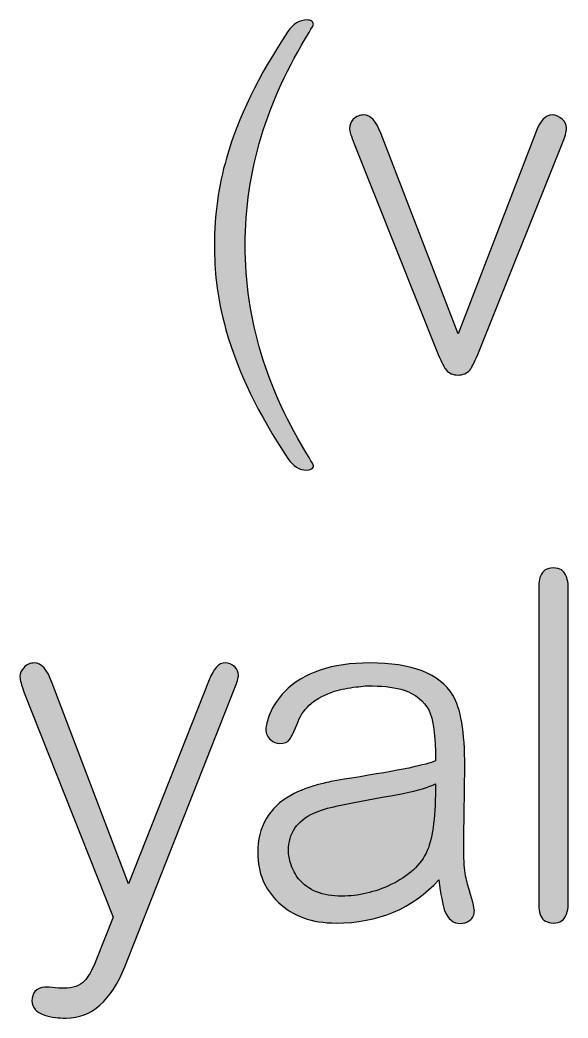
# Model space of a CAD drawing. Header units: centimetres. Extents: x -18.6 to 18.8, y -13 to 11.8.
# Drawn here: x -12.651 to -12.255, y -11.797 to -11.075 of the extents above; entities that cross this region are included whole.
import ezdxf

# ---------------------------------------------------------------- set-up
doc = ezdxf.new("R2010")
doc.units = ezdxf.units.CM
doc.header["$MEASUREMENT"] = 0
doc.layers.add('Layer 1', color=7, linetype='Continuous')

msp = doc.modelspace()

# ---------------------------------------------------------------- hatches: boundary and pattern name
at = {"layer": 'Layer 1', "true_color": 0x373435}
h = msp.add_hatch(color=250, dxfattribs=at)
edge = h.paths.add_edge_path()
edge.add_spline(control_points=[(-12.51052, -11.23747), (-12.51052, -11.21571), (-12.50763, -11.19475), (-12.50184, -11.17461), (-12.49349, -11.14544), (-12.47867, -11.11488), (-12.45735, -11.08293), (-12.45364, -11.07736), (-12.44901, -11.07459), (-12.44346, -11.07459), (-12.44229, -11.07459), (-12.44124, -11.07482), (-12.44032, -11.07528), (-12.4394, -11.07598), (-12.43893, -11.07678), (-12.43893, -11.07772), (-12.43893, -11.07818), (-12.43997, -11.08015), (-12.44206, -11.08362), (-12.47288, -11.13317), (-12.48828, -11.18445), (-12.48828, -11.23747), (-12.48828, -11.29095), (-12.47288, -11.34224), (-12.44206, -11.39132), (-12.43997, -11.39479), (-12.43893, -11.39676), (-12.43893, -11.39723), (-12.43893, -11.39723), (-12.43893, -11.39792), (-12.43893, -11.39792), (-12.43893, -11.39792), (-12.43963, -11.39897), (-12.43963, -11.39897), (-12.44032, -11.39989), (-12.44171, -11.40036), (-12.4438, -11.40036), (-12.44912, -11.40036), (-12.45364, -11.39758), (-12.45735, -11.39202), (-12.4789, -11.35984), (-12.49384, -11.32881), (-12.50219, -11.29895), (-12.50543, -11.28737), (-12.50774, -11.2759), (-12.50913, -11.26456), (-12.51006, -11.256), (-12.51052, -11.24696), (-12.51052, -11.23747)], knot_values=[0, 0, 0, 0, 0.0625, 0.0625, 0.0625, 0.125, 0.125, 0.125, 0.1875, 0.1875, 0.1875, 0.25, 0.25, 0.25, 0.3125, 0.3125, 0.3125, 0.375, 0.375, 0.375, 0.4375, 0.4375, 0.4375, 0.5, 0.5, 0.5, 0.5625, 0.5625, 0.5625, 0.625, 0.625, 0.625, 0.6875, 0.6875, 0.6875, 0.75, 0.75, 0.75, 0.8125, 0.8125, 0.8125, 0.875, 0.875, 0.875, 0.9375, 0.9375, 0.9375, 1, 1, 1, 1], degree=3, periodic=1)
h = msp.add_hatch(color=250, dxfattribs=at)
edge = h.paths.add_edge_path()
edge.add_spline(control_points=[(-12.27837, -11.15656), (-12.27512, -11.14775), (-12.27107, -11.14335), (-12.2662, -11.14335), (-12.26342, -11.14335), (-12.26099, -11.1444), (-12.25891, -11.14648), (-12.25682, -11.14833), (-12.25578, -11.15041), (-12.25578, -11.15273), (-12.25578, -11.15551), (-12.25682, -11.15933), (-12.25891, -11.16419), (-12.25891, -11.16419), (-12.32007, -11.31666), (-12.32007, -11.31666), (-12.32262, -11.32268), (-12.32448, -11.32638), (-12.32563, -11.32777), (-12.32773, -11.33032), (-12.33062, -11.33158), (-12.33432, -11.33158), (-12.33802, -11.33158), (-12.34092, -11.33032), (-12.34301, -11.32777), (-12.34417, -11.32638), (-12.34603, -11.32268), (-12.34858, -11.31666), (-12.34858, -11.31666), (-12.40939, -11.16419), (-12.40939, -11.16419), (-12.4117, -11.15864), (-12.41286, -11.15493), (-12.41286, -11.15308), (-12.41286, -11.15077), (-12.41194, -11.14856), (-12.41009, -11.14648), (-12.40799, -11.1444), (-12.40546, -11.14335), (-12.40244, -11.14335), (-12.39758, -11.14335), (-12.39352, -11.14775), (-12.39027, -11.15656), (-12.39027, -11.15656), (-12.33432, -11.30172), (-12.33432, -11.30172), (-12.33432, -11.30172), (-12.27837, -11.15656), (-12.27837, -11.15656)], knot_values=[0, 0, 0, 0, 0.0625, 0.0625, 0.0625, 0.125, 0.125, 0.125, 0.1875, 0.1875, 0.1875, 0.25, 0.25, 0.25, 0.3125, 0.3125, 0.3125, 0.375, 0.375, 0.375, 0.4375, 0.4375, 0.4375, 0.5, 0.5, 0.5, 0.5625, 0.5625, 0.5625, 0.625, 0.625, 0.625, 0.6875, 0.6875, 0.6875, 0.75, 0.75, 0.75, 0.8125, 0.8125, 0.8125, 0.875, 0.875, 0.875, 0.9375, 0.9375, 0.9375, 1, 1, 1, 1], degree=3, periodic=1)
h = msp.add_hatch(color=250, dxfattribs=at)
edge = h.paths.add_edge_path()
edge.add_spline(control_points=[(-12.25472, -11.71674), (-12.25495, -11.71906), (-12.25542, -11.7209), (-12.25611, -11.7223), (-12.2575, -11.72624), (-12.26051, -11.7282), (-12.26514, -11.7282), (-12.27001, -11.7282), (-12.27314, -11.72635), (-12.27453, -11.72264), (-12.27522, -11.72103), (-12.27569, -11.71917), (-12.27591, -11.71709), (-12.27591, -11.71709), (-12.27591, -11.48266), (-12.27591, -11.48266), (-12.27569, -11.48034), (-12.27522, -11.47849), (-12.27453, -11.4771), (-12.27314, -11.47317), (-12.27012, -11.4712), (-12.26548, -11.4712), (-12.26063, -11.4712), (-12.2575, -11.47317), (-12.25611, -11.4771), (-12.25542, -11.47849), (-12.25495, -11.48034), (-12.25472, -11.48266), (-12.25472, -11.48266), (-12.25472, -11.71674), (-12.25472, -11.71674)], knot_values=[0, 0, 0, 0, 0.1, 0.1, 0.1, 0.2, 0.2, 0.2, 0.3, 0.3, 0.3, 0.4, 0.4, 0.4, 0.5, 0.5, 0.5, 0.6, 0.6, 0.6, 0.7, 0.7, 0.7, 0.8, 0.8, 0.8, 0.9, 0.9, 0.9, 1, 1, 1, 1], degree=3, periodic=1)
h = msp.add_hatch(color=250, dxfattribs=at)
edge = h.paths.add_edge_path()
edge.add_spline(control_points=[(-12.51431, -11.55212), (-12.51107, -11.54402), (-12.50725, -11.53996), (-12.50286, -11.53996), (-12.5003, -11.53996), (-12.49798, -11.54089), (-12.4959, -11.54275), (-12.49405, -11.5446), (-12.49312, -11.54657), (-12.49312, -11.54865), (-12.49312, -11.5505), (-12.49416, -11.55397), (-12.49625, -11.55907), (-12.49625, -11.55907), (-12.57549, -11.7598), (-12.57549, -11.7598), (-12.58522, -11.78458), (-12.59935, -11.79697), (-12.61788, -11.79697), (-12.62067, -11.79697), (-12.62322, -11.79685), (-12.62553, -11.79661), (-12.62854, -11.79616), (-12.6312, -11.79558), (-12.63353, -11.79488), (-12.63955, -11.7928), (-12.64257, -11.78932), (-12.64257, -11.78446), (-12.64257, -11.78192), (-12.64186, -11.77971), (-12.64047, -11.77787), (-12.63863, -11.77578), (-12.6362, -11.77474), (-12.63318, -11.77474), (-12.63318, -11.77474), (-12.63004, -11.77474), (-12.63004, -11.77474), (-12.63004, -11.77474), (-12.62588, -11.77508), (-12.62588, -11.77508), (-12.62217, -11.77532), (-12.61998, -11.77543), (-12.61928, -11.77543), (-12.61302, -11.77543), (-12.60816, -11.77369), (-12.60469, -11.77022), (-12.60189, -11.76745), (-12.59912, -11.76258), (-12.59634, -11.75564), (-12.59634, -11.75564), (-12.58383, -11.72403), (-12.58383, -11.72403), (-12.58383, -11.72403), (-12.64813, -11.56149), (-12.64813, -11.56149), (-12.65021, -11.55594), (-12.65125, -11.55212), (-12.65125, -11.55004), (-12.65125, -11.54749), (-12.65032, -11.54529), (-12.64848, -11.54344), (-12.64638, -11.54112), (-12.64383, -11.53996), (-12.64083, -11.53996), (-12.63573, -11.53996), (-12.63144, -11.54483), (-12.62796, -11.55455), (-12.62796, -11.55455), (-12.57271, -11.69972), (-12.57271, -11.69972), (-12.57271, -11.69972), (-12.51431, -11.55212), (-12.51431, -11.55212)], knot_values=[0, 0, 0, 0, 0.041667, 0.041667, 0.041667, 0.083333, 0.083333, 0.083333, 0.125, 0.125, 0.125, 0.166667, 0.166667, 0.166667, 0.208333, 0.208333, 0.208333, 0.25, 0.25, 0.25, 0.291667, 0.291667, 0.291667, 0.333333, 0.333333, 0.333333, 0.375, 0.375, 0.375, 0.416667, 0.416667, 0.416667, 0.458333, 0.458333, 0.458333, 0.5, 0.5, 0.5, 0.541667, 0.541667, 0.541667, 0.583333, 0.583333, 0.583333, 0.625, 0.625, 0.625, 0.666667, 0.666667, 0.666667, 0.708333, 0.708333, 0.708333, 0.75, 0.75, 0.75, 0.791667, 0.791667, 0.791667, 0.833333, 0.833333, 0.833333, 0.875, 0.875, 0.875, 0.916667, 0.916667, 0.916667, 0.958333, 0.958333, 0.958333, 1, 1, 1, 1], degree=3, periodic=1)
h = msp.add_hatch(color=250, dxfattribs=at)
edge = h.paths.add_edge_path()
edge.add_spline(control_points=[(-12.35064, -11.61081), (-12.35064, -11.59252), (-12.35225, -11.58025), (-12.35549, -11.574), (-12.35897, -11.56752), (-12.36488, -11.56277), (-12.37323, -11.55976), (-12.37948, -11.55768), (-12.38713, -11.55664), (-12.39616, -11.55664), (-12.39616, -11.55664), (-12.40138, -11.55664), (-12.40138, -11.55664), (-12.40347, -11.55686), (-12.40566, -11.5571), (-12.40797, -11.55733), (-12.41376, -11.55802), (-12.41898, -11.55907), (-12.42361, -11.56046), (-12.43728, -11.56486), (-12.4461, -11.57215), (-12.45003, -11.58233), (-12.45281, -11.58928), (-12.45478, -11.59357), (-12.45594, -11.59519), (-12.45755, -11.59727), (-12.46, -11.59831), (-12.46324, -11.59831), (-12.46579, -11.59831), (-12.46798, -11.59738), (-12.46984, -11.59554), (-12.47216, -11.59368), (-12.47332, -11.59114), (-12.47332, -11.58789), (-12.47332, -11.58673), (-12.47309, -11.58523), (-12.47262, -11.58338), (-12.47216, -11.5813), (-12.47146, -11.57909), (-12.47053, -11.57678), (-12.46798, -11.57099), (-12.4644, -11.56567), (-12.45977, -11.5608), (-12.4461, -11.54691), (-12.42558, -11.53996), (-12.39825, -11.53996), (-12.36766, -11.53996), (-12.34762, -11.54772), (-12.33813, -11.56323), (-12.33234, -11.57249), (-12.32944, -11.58975), (-12.32944, -11.61498), (-12.32944, -11.61799), (-12.32955, -11.6276), (-12.32979, -11.6438), (-12.33002, -11.66001), (-12.33013, -11.66951), (-12.33013, -11.67228), (-12.33013, -11.67761), (-12.33002, -11.68224), (-12.32979, -11.68617), (-12.32932, -11.69196), (-12.32851, -11.69659), (-12.32735, -11.70007), (-12.3241, -11.71119), (-12.32249, -11.71755), (-12.32249, -11.71917), (-12.32249, -11.72218), (-12.32364, -11.72461), (-12.32596, -11.72646), (-12.32805, -11.72785), (-12.33024, -11.72855), (-12.33256, -11.72855), (-12.33766, -11.72855), (-12.34149, -11.72542), (-12.34404, -11.71917), (-12.34543, -11.715), (-12.34681, -11.70759), (-12.3482, -11.69695), (-12.3672, -11.71778), (-12.39199, -11.7282), (-12.42258, -11.7282), (-12.43995, -11.7282), (-12.45385, -11.72322), (-12.46428, -11.71327), (-12.47425, -11.70377), (-12.47923, -11.69185), (-12.47923, -11.67749), (-12.47923, -11.65851), (-12.47122, -11.64462), (-12.45524, -11.63582), (-12.44922, -11.63235), (-12.4418, -11.62957), (-12.43301, -11.62748), (-12.42976, -11.62656), (-12.42605, -11.62575), (-12.42188, -11.62506), (-12.42188, -11.62506), (-12.41667, -11.62401), (-12.41667, -11.62401), (-12.41667, -11.62401), (-12.41145, -11.62332), (-12.41145, -11.62332), (-12.37647, -11.61776), (-12.3562, -11.61359), (-12.35064, -11.61081)], knot_values=[0, 0, 0, 0, 0.028571, 0.028571, 0.028571, 0.057143, 0.057143, 0.057143, 0.085714, 0.085714, 0.085714, 0.114286, 0.114286, 0.114286, 0.142857, 0.142857, 0.142857, 0.171429, 0.171429, 0.171429, 0.2, 0.2, 0.2, 0.228571, 0.228571, 0.228571, 0.257143, 0.257143, 0.257143, 0.285714, 0.285714, 0.285714, 0.314286, 0.314286, 0.314286, 0.342857, 0.342857, 0.342857, 0.371429, 0.371429, 0.371429, 0.4, 0.4, 0.4, 0.428571, 0.428571, 0.428571, 0.457143, 0.457143, 0.457143, 0.485714, 0.485714, 0.485714, 0.514286, 0.514286, 0.514286, 0.542857, 0.542857, 0.542857, 0.571429, 0.571429, 0.571429, 0.6, 0.6, 0.6, 0.628571, 0.628571, 0.628571, 0.657143, 0.657143, 0.657143, 0.685714, 0.685714, 0.685714, 0.714286, 0.714286, 0.714286, 0.742857, 0.742857, 0.742857, 0.771429, 0.771429, 0.771429, 0.8, 0.8, 0.8, 0.828571, 0.828571, 0.828571, 0.857143, 0.857143, 0.857143, 0.885714, 0.885714, 0.885714, 0.914286, 0.914286, 0.914286, 0.942857, 0.942857, 0.942857, 0.971429, 0.971429, 0.971429, 1, 1, 1, 1], degree=3, periodic=1)
h = msp.add_hatch(color=250, dxfattribs=at)
edge = h.paths.add_edge_path()
edge.add_spline(control_points=[(-12.35064, -11.62748), (-12.35527, -11.6298), (-12.36303, -11.63212), (-12.37392, -11.63443), (-12.37392, -11.63443), (-12.38156, -11.63582), (-12.38156, -11.63582), (-12.38156, -11.63582), (-12.38922, -11.6372), (-12.38922, -11.6372), (-12.38922, -11.6372), (-12.40555, -11.64033), (-12.40555, -11.64033), (-12.40555, -11.64033), (-12.40937, -11.64103), (-12.40937, -11.64103), (-12.40937, -11.64103), (-12.41318, -11.64172), (-12.41318, -11.64172), (-12.41318, -11.64172), (-12.42153, -11.64346), (-12.42153, -11.64346), (-12.42848, -11.64485), (-12.43417, -11.64659), (-12.43856, -11.64867), (-12.45084, -11.65422), (-12.45697, -11.66325), (-12.45697, -11.67575), (-12.45697, -11.679), (-12.4564, -11.68224), (-12.45524, -11.68548), (-12.45408, -11.68942), (-12.45223, -11.69301), (-12.44968, -11.69625), (-12.44273, -11.70458), (-12.43231, -11.70875), (-12.4184, -11.70875), (-12.40636, -11.70875), (-12.39454, -11.70598), (-12.38295, -11.70042), (-12.36997, -11.6944), (-12.36118, -11.68617), (-12.35655, -11.67575), (-12.35237, -11.6658), (-12.3504, -11.64971), (-12.35064, -11.62748)], knot_values=[0, 0, 0, 0, 0.066667, 0.066667, 0.066667, 0.133333, 0.133333, 0.133333, 0.2, 0.2, 0.2, 0.266667, 0.266667, 0.266667, 0.333333, 0.333333, 0.333333, 0.4, 0.4, 0.4, 0.466667, 0.466667, 0.466667, 0.533333, 0.533333, 0.533333, 0.6, 0.6, 0.6, 0.666667, 0.666667, 0.666667, 0.733333, 0.733333, 0.733333, 0.8, 0.8, 0.8, 0.866667, 0.866667, 0.866667, 0.933333, 0.933333, 0.933333, 1, 1, 1, 1], degree=3, periodic=1)

# ---------------------------------------------------------------- linework, layer by layer
at = {"layer": 'Layer 1', "color": 250}
for points, knots in [([(-12.51052, -11.23747), (-12.51052, -11.21571), (-12.50763, -11.19475), (-12.50184, -11.17461), (-12.49349, -11.14544), (-12.47867, -11.11488), (-12.45735, -11.08293), (-12.45364, -11.07736), (-12.44901, -11.07459), (-12.44346, -11.07459), (-12.44229, -11.07459), (-12.44124, -11.07482), (-12.44032, -11.07528), (-12.4394, -11.07598), (-12.43893, -11.07678), (-12.43893, -11.07772), (-12.43893, -11.07818), (-12.43997, -11.08015), (-12.44206, -11.08362), (-12.47288, -11.13317), (-12.48828, -11.18445), (-12.48828, -11.23747), (-12.48828, -11.29095), (-12.47288, -11.34224), (-12.44206, -11.39132), (-12.43997, -11.39479), (-12.43893, -11.39676), (-12.43893, -11.39723), (-12.43893, -11.39723), (-12.43893, -11.39792), (-12.43893, -11.39792), (-12.43893, -11.39792), (-12.43963, -11.39897), (-12.43963, -11.39897), (-12.44032, -11.39989), (-12.44171, -11.40036), (-12.4438, -11.40036), (-12.44912, -11.40036), (-12.45364, -11.39758), (-12.45735, -11.39202), (-12.4789, -11.35984), (-12.49384, -11.32881), (-12.50219, -11.29895), (-12.50543, -11.28737), (-12.50774, -11.2759), (-12.50913, -11.26456), (-12.51006, -11.256), (-12.51052, -11.24696), (-12.51052, -11.23747)], [0, 0, 0, 0, 0.0625, 0.0625, 0.0625, 0.125, 0.125, 0.125, 0.1875, 0.1875, 0.1875, 0.25, 0.25, 0.25, 0.3125, 0.3125, 0.3125, 0.375, 0.375, 0.375, 0.4375, 0.4375, 0.4375, 0.5, 0.5, 0.5, 0.5625, 0.5625, 0.5625, 0.625, 0.625, 0.625, 0.6875, 0.6875, 0.6875, 0.75, 0.75, 0.75, 0.8125, 0.8125, 0.8125, 0.875, 0.875, 0.875, 0.9375, 0.9375, 0.9375, 1, 1, 1, 1]), ([(-12.27837, -11.15656), (-12.27512, -11.14775), (-12.27107, -11.14335), (-12.2662, -11.14335), (-12.26342, -11.14335), (-12.26099, -11.1444), (-12.25891, -11.14648), (-12.25682, -11.14833), (-12.25578, -11.15041), (-12.25578, -11.15273), (-12.25578, -11.15551), (-12.25682, -11.15933), (-12.25891, -11.16419), (-12.25891, -11.16419), (-12.32007, -11.31666), (-12.32007, -11.31666), (-12.32262, -11.32268), (-12.32448, -11.32638), (-12.32563, -11.32777), (-12.32773, -11.33032), (-12.33062, -11.33158), (-12.33432, -11.33158), (-12.33802, -11.33158), (-12.34092, -11.33032), (-12.34301, -11.32777), (-12.34417, -11.32638), (-12.34603, -11.32268), (-12.34858, -11.31666), (-12.34858, -11.31666), (-12.40939, -11.16419), (-12.40939, -11.16419), (-12.4117, -11.15864), (-12.41286, -11.15493), (-12.41286, -11.15308), (-12.41286, -11.15077), (-12.41194, -11.14856), (-12.41009, -11.14648), (-12.40799, -11.1444), (-12.40546, -11.14335), (-12.40244, -11.14335), (-12.39758, -11.14335), (-12.39352, -11.14775), (-12.39027, -11.15656), (-12.39027, -11.15656), (-12.33432, -11.30172), (-12.33432, -11.30172), (-12.33432, -11.30172), (-12.27837, -11.15656), (-12.27837, -11.15656)], [0, 0, 0, 0, 0.0625, 0.0625, 0.0625, 0.125, 0.125, 0.125, 0.1875, 0.1875, 0.1875, 0.25, 0.25, 0.25, 0.3125, 0.3125, 0.3125, 0.375, 0.375, 0.375, 0.4375, 0.4375, 0.4375, 0.5, 0.5, 0.5, 0.5625, 0.5625, 0.5625, 0.625, 0.625, 0.625, 0.6875, 0.6875, 0.6875, 0.75, 0.75, 0.75, 0.8125, 0.8125, 0.8125, 0.875, 0.875, 0.875, 0.9375, 0.9375, 0.9375, 1, 1, 1, 1]), ([(-12.25472, -11.71674), (-12.25495, -11.71906), (-12.25542, -11.7209), (-12.25611, -11.7223), (-12.2575, -11.72624), (-12.26051, -11.7282), (-12.26514, -11.7282), (-12.27001, -11.7282), (-12.27314, -11.72635), (-12.27453, -11.72264), (-12.27522, -11.72103), (-12.27569, -11.71917), (-12.27591, -11.71709), (-12.27591, -11.71709), (-12.27591, -11.48266), (-12.27591, -11.48266), (-12.27569, -11.48034), (-12.27522, -11.47849), (-12.27453, -11.4771), (-12.27314, -11.47317), (-12.27012, -11.4712), (-12.26548, -11.4712), (-12.26063, -11.4712), (-12.2575, -11.47317), (-12.25611, -11.4771), (-12.25542, -11.47849), (-12.25495, -11.48034), (-12.25472, -11.48266), (-12.25472, -11.48266), (-12.25472, -11.71674), (-12.25472, -11.71674)], [0, 0, 0, 0, 0.1, 0.1, 0.1, 0.2, 0.2, 0.2, 0.3, 0.3, 0.3, 0.4, 0.4, 0.4, 0.5, 0.5, 0.5, 0.6, 0.6, 0.6, 0.7, 0.7, 0.7, 0.8, 0.8, 0.8, 0.9, 0.9, 0.9, 1, 1, 1, 1]), ([(-12.51431, -11.55212), (-12.51107, -11.54402), (-12.50725, -11.53996), (-12.50286, -11.53996), (-12.5003, -11.53996), (-12.49798, -11.54089), (-12.4959, -11.54275), (-12.49405, -11.5446), (-12.49312, -11.54657), (-12.49312, -11.54865), (-12.49312, -11.5505), (-12.49416, -11.55397), (-12.49625, -11.55907), (-12.49625, -11.55907), (-12.57549, -11.7598), (-12.57549, -11.7598), (-12.58522, -11.78458), (-12.59935, -11.79697), (-12.61788, -11.79697), (-12.62067, -11.79697), (-12.62322, -11.79685), (-12.62553, -11.79661), (-12.62854, -11.79616), (-12.6312, -11.79558), (-12.63353, -11.79488), (-12.63955, -11.7928), (-12.64257, -11.78932), (-12.64257, -11.78446), (-12.64257, -11.78192), (-12.64186, -11.77971), (-12.64047, -11.77787), (-12.63863, -11.77578), (-12.6362, -11.77474), (-12.63318, -11.77474), (-12.63318, -11.77474), (-12.63004, -11.77474), (-12.63004, -11.77474), (-12.63004, -11.77474), (-12.62588, -11.77508), (-12.62588, -11.77508), (-12.62217, -11.77532), (-12.61998, -11.77543), (-12.61928, -11.77543), (-12.61302, -11.77543), (-12.60816, -11.77369), (-12.60469, -11.77022), (-12.60189, -11.76745), (-12.59912, -11.76258), (-12.59634, -11.75564), (-12.59634, -11.75564), (-12.58383, -11.72403), (-12.58383, -11.72403), (-12.58383, -11.72403), (-12.64813, -11.56149), (-12.64813, -11.56149), (-12.65021, -11.55594), (-12.65125, -11.55212), (-12.65125, -11.55004), (-12.65125, -11.54749), (-12.65032, -11.54529), (-12.64848, -11.54344), (-12.64638, -11.54112), (-12.64383, -11.53996), (-12.64083, -11.53996), (-12.63573, -11.53996), (-12.63144, -11.54483), (-12.62796, -11.55455), (-12.62796, -11.55455), (-12.57271, -11.69972), (-12.57271, -11.69972), (-12.57271, -11.69972), (-12.51431, -11.55212), (-12.51431, -11.55212)], [0, 0, 0, 0, 0.041667, 0.041667, 0.041667, 0.083333, 0.083333, 0.083333, 0.125, 0.125, 0.125, 0.166667, 0.166667, 0.166667, 0.208333, 0.208333, 0.208333, 0.25, 0.25, 0.25, 0.291667, 0.291667, 0.291667, 0.333333, 0.333333, 0.333333, 0.375, 0.375, 0.375, 0.416667, 0.416667, 0.416667, 0.458333, 0.458333, 0.458333, 0.5, 0.5, 0.5, 0.541667, 0.541667, 0.541667, 0.583333, 0.583333, 0.583333, 0.625, 0.625, 0.625, 0.666667, 0.666667, 0.666667, 0.708333, 0.708333, 0.708333, 0.75, 0.75, 0.75, 0.791667, 0.791667, 0.791667, 0.833333, 0.833333, 0.833333, 0.875, 0.875, 0.875, 0.916667, 0.916667, 0.916667, 0.958333, 0.958333, 0.958333, 1, 1, 1, 1]), ([(-12.35064, -11.61081), (-12.35064, -11.59252), (-12.35225, -11.58025), (-12.35549, -11.574), (-12.35897, -11.56752), (-12.36488, -11.56277), (-12.37323, -11.55976), (-12.37948, -11.55768), (-12.38713, -11.55664), (-12.39616, -11.55664), (-12.39616, -11.55664), (-12.40138, -11.55664), (-12.40138, -11.55664), (-12.40347, -11.55686), (-12.40566, -11.5571), (-12.40797, -11.55733), (-12.41376, -11.55802), (-12.41898, -11.55907), (-12.42361, -11.56046), (-12.43728, -11.56486), (-12.4461, -11.57215), (-12.45003, -11.58233), (-12.45281, -11.58928), (-12.45478, -11.59357), (-12.45594, -11.59519), (-12.45755, -11.59727), (-12.46, -11.59831), (-12.46324, -11.59831), (-12.46579, -11.59831), (-12.46798, -11.59738), (-12.46984, -11.59554), (-12.47216, -11.59368), (-12.47332, -11.59114), (-12.47332, -11.58789), (-12.47332, -11.58673), (-12.47309, -11.58523), (-12.47262, -11.58338), (-12.47216, -11.5813), (-12.47146, -11.57909), (-12.47053, -11.57678), (-12.46798, -11.57099), (-12.4644, -11.56567), (-12.45977, -11.5608), (-12.4461, -11.54691), (-12.42558, -11.53996), (-12.39825, -11.53996), (-12.36766, -11.53996), (-12.34762, -11.54772), (-12.33813, -11.56323), (-12.33234, -11.57249), (-12.32944, -11.58975), (-12.32944, -11.61498), (-12.32944, -11.61799), (-12.32955, -11.6276), (-12.32979, -11.6438), (-12.33002, -11.66001), (-12.33013, -11.66951), (-12.33013, -11.67228), (-12.33013, -11.67761), (-12.33002, -11.68224), (-12.32979, -11.68617), (-12.32932, -11.69196), (-12.32851, -11.69659), (-12.32735, -11.70007), (-12.3241, -11.71119), (-12.32249, -11.71755), (-12.32249, -11.71917), (-12.32249, -11.72218), (-12.32364, -11.72461), (-12.32596, -11.72646), (-12.32805, -11.72785), (-12.33024, -11.72855), (-12.33256, -11.72855), (-12.33766, -11.72855), (-12.34149, -11.72542), (-12.34404, -11.71917), (-12.34543, -11.715), (-12.34681, -11.70759), (-12.3482, -11.69695), (-12.3672, -11.71778), (-12.39199, -11.7282), (-12.42258, -11.7282), (-12.43995, -11.7282), (-12.45385, -11.72322), (-12.46428, -11.71327), (-12.47425, -11.70377), (-12.47923, -11.69185), (-12.47923, -11.67749), (-12.47923, -11.65851), (-12.47122, -11.64462), (-12.45524, -11.63582), (-12.44922, -11.63235), (-12.4418, -11.62957), (-12.43301, -11.62748), (-12.42976, -11.62656), (-12.42605, -11.62575), (-12.42188, -11.62506), (-12.42188, -11.62506), (-12.41667, -11.62401), (-12.41667, -11.62401), (-12.41667, -11.62401), (-12.41145, -11.62332), (-12.41145, -11.62332), (-12.37647, -11.61776), (-12.3562, -11.61359), (-12.35064, -11.61081)], [0, 0, 0, 0, 0.028571, 0.028571, 0.028571, 0.057143, 0.057143, 0.057143, 0.085714, 0.085714, 0.085714, 0.114286, 0.114286, 0.114286, 0.142857, 0.142857, 0.142857, 0.171429, 0.171429, 0.171429, 0.2, 0.2, 0.2, 0.228571, 0.228571, 0.228571, 0.257143, 0.257143, 0.257143, 0.285714, 0.285714, 0.285714, 0.314286, 0.314286, 0.314286, 0.342857, 0.342857, 0.342857, 0.371429, 0.371429, 0.371429, 0.4, 0.4, 0.4, 0.428571, 0.428571, 0.428571, 0.457143, 0.457143, 0.457143, 0.485714, 0.485714, 0.485714, 0.514286, 0.514286, 0.514286, 0.542857, 0.542857, 0.542857, 0.571429, 0.571429, 0.571429, 0.6, 0.6, 0.6, 0.628571, 0.628571, 0.628571, 0.657143, 0.657143, 0.657143, 0.685714, 0.685714, 0.685714, 0.714286, 0.714286, 0.714286, 0.742857, 0.742857, 0.742857, 0.771429, 0.771429, 0.771429, 0.8, 0.8, 0.8, 0.828571, 0.828571, 0.828571, 0.857143, 0.857143, 0.857143, 0.885714, 0.885714, 0.885714, 0.914286, 0.914286, 0.914286, 0.942857, 0.942857, 0.942857, 0.971429, 0.971429, 0.971429, 1, 1, 1, 1]), ([(-12.35064, -11.62748), (-12.35527, -11.6298), (-12.36303, -11.63212), (-12.37392, -11.63443), (-12.37392, -11.63443), (-12.38156, -11.63582), (-12.38156, -11.63582), (-12.38156, -11.63582), (-12.38922, -11.6372), (-12.38922, -11.6372), (-12.38922, -11.6372), (-12.40555, -11.64033), (-12.40555, -11.64033), (-12.40555, -11.64033), (-12.40937, -11.64103), (-12.40937, -11.64103), (-12.40937, -11.64103), (-12.41318, -11.64172), (-12.41318, -11.64172), (-12.41318, -11.64172), (-12.42153, -11.64346), (-12.42153, -11.64346), (-12.42848, -11.64485), (-12.43417, -11.64659), (-12.43856, -11.64867), (-12.45084, -11.65422), (-12.45697, -11.66325), (-12.45697, -11.67575), (-12.45697, -11.679), (-12.4564, -11.68224), (-12.45524, -11.68548), (-12.45408, -11.68942), (-12.45223, -11.69301), (-12.44968, -11.69625), (-12.44273, -11.70458), (-12.43231, -11.70875), (-12.4184, -11.70875), (-12.40636, -11.70875), (-12.39454, -11.70598), (-12.38295, -11.70042), (-12.36997, -11.6944), (-12.36118, -11.68617), (-12.35655, -11.67575), (-12.35237, -11.6658), (-12.3504, -11.64971), (-12.35064, -11.62748)], [0, 0, 0, 0, 0.066667, 0.066667, 0.066667, 0.133333, 0.133333, 0.133333, 0.2, 0.2, 0.2, 0.266667, 0.266667, 0.266667, 0.333333, 0.333333, 0.333333, 0.4, 0.4, 0.4, 0.466667, 0.466667, 0.466667, 0.533333, 0.533333, 0.533333, 0.6, 0.6, 0.6, 0.666667, 0.666667, 0.666667, 0.733333, 0.733333, 0.733333, 0.8, 0.8, 0.8, 0.866667, 0.866667, 0.866667, 0.933333, 0.933333, 0.933333, 1, 1, 1, 1])]:
    msp.add_open_spline(points, degree=3, knots=knots, dxfattribs=at)

doc.saveas('drawing.dxf')
